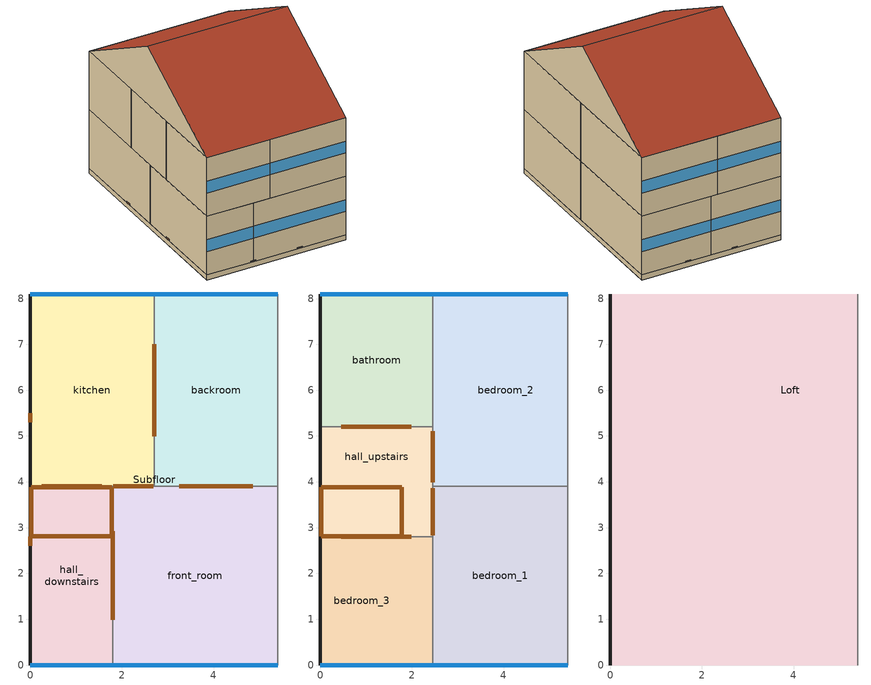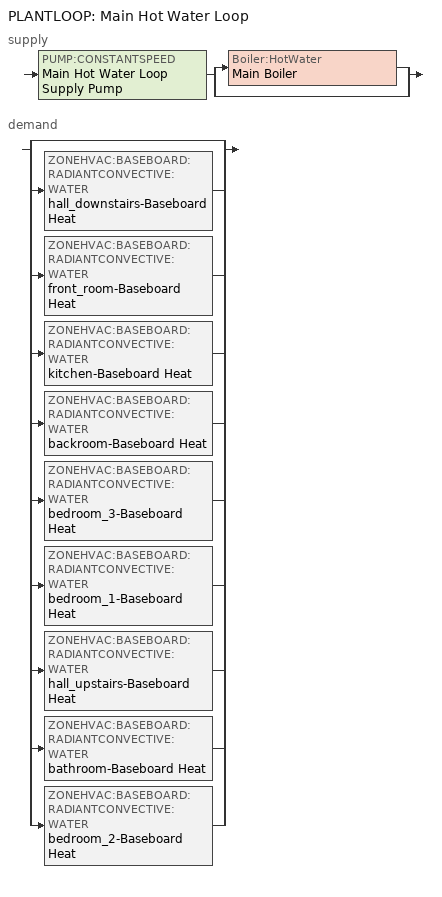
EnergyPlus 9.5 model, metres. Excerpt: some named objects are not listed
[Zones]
hall_downstairs
 floor to Subfloor (GroundFloor-Construction): 1.8,3.9 1.8,0 0,0 0,3.9 z0.6
 wall outside (Wall-Construction): 0,3.9 0,0 1.8,0 z0.6:2.9
 wall to front_room (InternalWall-Construction): 1.8,0 1.8,3.9 z0.6:2.9
 wall to kitchen (InternalWall-Construction): 1.8,3.9 0,3.9 z0.6:2.9
 window (Double Glazing): 0,0 1.8,0 z1.52:1.98
 door inside (PartitionDoor-Construction): 1.8,0.98 1.8,2.92 z1.18:2.32; 1.56,3.9 0.24,3.9 z0.91:2.59
 door inside (HoleConstruction-Construction): 1.78,2.81 1.78,3.89 0.02,3.89 0.02,2.81 z2.9
front_room
 floor to Subfloor (GroundFloor-Construction): 5.4,3.9 5.4,0 1.8,0 1.8,3.9 z0.6
 wall outside (Wall-Construction): 1.8,0 5.4,0 z0.6:2.9
 wall adiabatic (Adiabatic Wall-Construction): 5.4,0 5.4,3.9 z0.6:2.9
 wall to kitchen (InternalWall-Construction): 2.7,3.9 1.8,3.9 z0.6:2.9
 wall to backroom (InternalWall-Construction): 5.4,3.9 2.7,3.9 z0.6:2.9
 window (Double Glazing): 1.8,0 5.4,0 z1.52:1.98
 door inside (PartitionDoor-Construction): 4.85,3.9 3.25,3.9 z1.07:2.43; 2.69,3.9 1.81,3.9 z0.63:2.87
kitchen
 floor to Subfloor (GroundFloor-Construction): 2.7,8.1 2.7,3.9 0,3.9 0,8.1 z0.6
 wall outside (Wall-Construction): 2.7,8.1 0,8.1 0,3.9 z0.6:2.9
 wall to backroom (InternalWall-Construction): 2.7,3.9 2.7,8.1 z0.6:2.9
 window (Double Glazing): 2.7,8.1 0,8.1 z1.52:1.98
 door inside (PartitionDoor-Construction): 2.7,5 2.7,7 z1.2:2.3
backroom
 floor to Subfloor (GroundFloor-Construction): 5.4,8.1 5.4,3.9 2.7,3.9 2.7,8.1 z0.6
 wall outside (Wall-Construction): 5.4,8.1 2.7,8.1 z0.6:2.9
 wall adiabatic (Adiabatic Wall-Construction): 5.4,3.9 5.4,8.1 z0.6:2.9
 window (Double Glazing): 5.4,8.1 2.7,8.1 z1.52:1.98
Subfloor
 floor adiabatic (SubFloor-Construction): 5.4,8.1 5.4,0 0,0 0,8.1 z0.4
 wall outside (Wall-Construction): 5.4,8.1 0,8.1 0,0 5.4,0 z0.4:0.6
 wall adiabatic (Adiabatic Wall-Construction): 5.4,0 5.4,8.1 z0.4:0.6
 door (AFN_AirBrickConstruction): 3.7,8.1 3.5,8.1 / 1.9,8.1 1.7,8.1 / 0,5.5 0,5.3 / 0,2.8 0,2.6 / 1.7,0 1.9,0 / 3.5,0 3.7,0 z0.6:0.65
bedroom_3
 floor to hall_downstairs (Floor-Construction): 1.8,2.8 1.8,0 0,0 0,2.8 z2.9
 floor to front_room (Floor-Construction): 2.45,2.8 2.45,0 1.8,0 1.8,2.8 z2.9
 wall outside (Wall-Construction): 0,2.8 0,0 2.45,0 z2.9:5.2
 wall to bedroom_1 (InternalWall-Construction): 2.45,0 2.45,2.8 z2.9:5.2
 wall to hall_upstairs (InternalWall-Construction): 2.45,2.8 0,2.8 z2.9:5.2
 window (Double Glazing): 0,0 2.45,0 z3.82:4.28
 door inside (PartitionDoor-Construction): 1.99,2.8 0.46,2.8 z3.33:4.77
bedroom_1
 floor to front_room (Floor-Construction): 5.4,3.9 5.4,0 2.45,0 2.45,3.9 z2.9
 wall outside (Wall-Construction): 2.45,0 5.4,0 z2.9:5.2
 wall adiabatic (Adiabatic Wall-Construction): 5.4,0 5.4,3.9 z2.9:5.2
 wall to hall_upstairs (InternalWall-Construction): 2.45,3.9 2.45,2.8 z2.9:5.2
 wall to bedroom_2 (InternalWall-Construction): 5.4,3.9 2.45,3.9 z2.9:5.2
 window (Double Glazing): 2.45,0 5.4,0 z3.82:4.28
 door inside (PartitionDoor-Construction): 2.45,3.86 2.45,2.84 z2.98:5.12
hall_upstairs
 floor to hall_downstairs (Floor-Construction): 1.8,3.9 1.8,2.8 0,2.8 0,3.9 z2.9
 floor to kitchen (Floor-Construction): 2.45,5.2 2.45,3.9 1.8,3.9 0,3.9 0,5.2 z2.9
 floor to front_room (Floor-Construction): 2.45,3.9 2.45,2.8 1.8,2.8 1.8,3.9 z2.9
 wall outside (Wall-Construction): 0,5.2 0,2.8 z2.9:5.2
 wall to bedroom_2 (InternalWall-Construction): 2.45,3.9 2.45,5.2 z2.9:5.2
 wall to bathroom (InternalWall-Construction): 2.45,5.2 0,5.2 z2.9:5.2
 door inside (PartitionDoor-Construction): 1.99,5.2 0.46,5.2 z3.33:4.77; 2.45,3.99 2.45,5.11 z3.06:5.04
bathroom
 floor to kitchen (Floor-Construction): 2.45,8.1 2.45,5.2 0,5.2 0,8.1 z2.9
 wall outside (Wall-Construction): 2.45,8.1 0,8.1 0,5.2 z2.9:5.2
 wall to bedroom_2 (InternalWall-Construction): 2.45,5.2 2.45,8.1 z2.9:5.2
 window (Double Glazing): 2.45,8.1 0,8.1 z3.82:4.28
bedroom_2
 floor to kitchen (Floor-Construction): 2.7,8.1 2.7,3.9 2.45,3.9 2.45,8.1 z2.9
 floor to backroom (Floor-Construction): 5.4,8.1 5.4,3.9 2.7,3.9 2.7,8.1 z2.9
 wall outside (Wall-Construction): 5.4,8.1 2.45,8.1 z2.9:5.2
 wall adiabatic (Adiabatic Wall-Construction): 5.4,3.9 5.4,8.1 z2.9:5.2
 window (Double Glazing): 5.4,8.1 2.45,8.1 z3.82:4.28
Loft
 floor to bedroom_3 (Last floor-Construction): 2.45,2.8 2.45,0 0,0 0,2.8 z5.2
 floor to bedroom_1 (Last floor-Construction): 5.4,3.9 5.4,0 2.45,0 2.45,3.9 z5.2
 floor to hall_upstairs (Last floor-Construction): 2.45,5.2 2.45,2.8 0,2.8 0,5.2 z5.2
 floor to bathroom (Last floor-Construction): 2.45,8.1 2.45,5.2 0,5.2 0,8.1 z5.2
 floor to bedroom_2 (Last floor-Construction): 5.4,8.1 5.4,3.9 2.45,3.9 2.45,8.1 z5.2
 wall outside (Wall-Construction): 0,8.1,5.2 0,0,5.2 0,4.05,7.5
 wall adiabatic (Adiabatic Wall-Construction): 5.4,0,5.2 5.4,8.1,5.2 5.4,4.05,7.5
 roof outside (Roof-Construction): 0,4.05,7.5 0,0,5.2 5.4,0,5.2 5.4,4.05,7.5; 5.4,4.05,7.5 5.4,8.1,5.2 0,8.1,5.2 0,4.05,7.5
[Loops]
PLANTLOOP 'Main Hot Water Loop'
 supply: PUMP:CONSTANTSPEED 'Main Hot Water Loop Supply Pump' > split
  | Boiler:HotWater 'Main Boiler'
  | bypass
 demand: split
  | bypass
  | ZONEHVAC:BASEBOARD:RADIANTCONVECTIVE:WATER 'hall_downstairs-Baseboard Heat'
  | ZONEHVAC:BASEBOARD:RADIANTCONVECTIVE:WATER 'front_room-Baseboard Heat'
  | ZONEHVAC:BASEBOARD:RADIANTCONVECTIVE:WATER 'kitchen-Baseboard Heat'
  | ZONEHVAC:BASEBOARD:RADIANTCONVECTIVE:WATER 'backroom-Baseboard Heat'
  | ZONEHVAC:BASEBOARD:RADIANTCONVECTIVE:WATER 'bedroom_3-Baseboard Heat'
  | ZONEHVAC:BASEBOARD:RADIANTCONVECTIVE:WATER 'bedroom_1-Baseboard Heat'
  | ZONEHVAC:BASEBOARD:RADIANTCONVECTIVE:WATER 'hall_upstairs-Baseboard Heat'
  | ZONEHVAC:BASEBOARD:RADIANTCONVECTIVE:WATER 'bathroom-Baseboard Heat'
  | ZONEHVAC:BASEBOARD:RADIANTCONVECTIVE:WATER 'bedroom_2-Baseboard Heat'
[Building]
Mid terraced solid walls - thermostat experiment: North Axis=30; Terrain=Suburbs; Loads Convergence Tolerance Value=0.04; Temperature Convergence Tolerance Value=0.4; Solar Distribution=FullExterior; Maximum Number of Warmup Days=25; Minimum Number of Warmup Days=6
[Site:Location]
cambridge-cambridgeshire: Latitude=52.205; Longitude=0.122; Time Zone=0; Elevation=43.5
[SIZINGPERIOD:DESIGNDAY]
Cambridge.AP Ann Htg 99.6p Condns DB: Month=1; Day of Month=16; Day Type=WinterDesignDay; Maximum DryBulb Temperature=-8.8; Daily DryBulb Temperature Range=0; DryBulb Temperature Range Modifier Type=DefaultMultipliers; Humidity Condition Type=Wetbulb; Wetbulb or DewPoint at Maximum DryBulb=-10.8; Barometric Pressure=101153; Wind Speed=6.71; Wind Direction=0; Rain Indicator=No; Snow Indicator=No; Daylight Saving Time Indicator=No; Solar Model Indicator=ASHRAEClearSky; ASHRAE Clear Sky Optical Depth for Beam Irradiance taub=0; ASHRAE Clear Sky Optical Depth for Diffuse Irradiance taud=0; Sky Clearness=0; Begin Environment Reset Mode=FullResetAtBeginEnvironment
[MATERIAL]
Name | Roughness | Thickness | Conductivity | Density | Specific Heat | Thermal Absorptance | Solar Absorptance | Visible Absorptance
Brickwork_outer_CODE-Wall-0.22; Brickwork_outer_CODE-Adiabatic Wall-0.22 | Rough | 0.22 | 0.76 | 1700 | 800 | 0.9 | 0.7 | 0.8
Plaster_dense_CODE-Wall-0.013; Plaster_dense_CODE-Adiabatic Wall-0.013 | Rough | 0.013 | 0.1 | 1300 | 1000 | 0.9 | 0.5 | 0.5
Adiabatic_insulation-Adiabatic Wall-1.0 | Rough | 1 | 0.01 | 10 | 100 | 0.9 | 0.7 | 0.7
F14_slate_or_tile_CODE-Roof-0.0127 | VeryRough | 0.0127 | 1.59 | 1920 | 1260 | 0.9 | 0.7 | 0.7
Joists_with_100mm_insulation_CODE-Roof-0.1; Joists_with_100mm_insulation_CODE-Last floor-0.1 | MediumSmooth | 0.1 | 0.043 | 71 | 170 | 0.9 | 0.7 | 0.7
Painted_plaster_CODE-Roof-0.019 | MediumSmooth | 0.019 | 0.58 | 800 | 1090 | 0.96 | 0.92 | 0.92
Floor_boards_CODE-GroundFloor-0.018; Floor_boards_CODE-Floor-0.018; Floor_boards_CODE-Last floor-0.018 | MediumSmooth | 0.018 | 0.17 | 600 | 1700 | 0.9 | 0.7 | 0.7
Painted_plaster_CODE-Floor-0.013; Painted_plaster_CODE-Last floor-0.013 | MediumSmooth | 0.013 | 0.58 | 800 | 1090 | 0.96 | 0.92 | 0.92
Joists_CODE-Floor-0.12 | MediumSmooth | 0.12 | 1.5 | 60 | 170 | 0.9 | 0.7 | 0.7
Brick_CODE-InternalWall-0.22 | MediumRough | 0.22 | 0.72 | 1920 | 835 | 0.9 | 0.93 | 0.93
Painted_plaster_CODE-InternalWall-0.0027 | MediumSmooth | 0.0027 | 0.58 | 800 | 1090 | 0.96 | 0.92 | 0.92
Door_WoodSolid_35mm-PartitionDoor-0.035 | Rough | 0.035 | 0.19 | 700 | 2390 | 0.9 | 0.5 | 0.5
Wood_plastic_CODE-Furniture-0.0254 | Smooth | 0.0254 | 0.5 | 800 | 1400 | 0.95 | 0.78 | 0.78
Alluvial_clay_CODE-SubFloor-0.5 | Rough | 0.5 | 1.21 | 1960 | 840 | 0.9 | 0.7 | 0.7
[MATERIAL:NOMASS] Roughness=Rough; Solar Absorptance=0.7; Visible Absorptance=0.7
Name | Thermal Resistance | Thermal Absorptance
Carpet_and_fibrous_pad_CODE-GroundFloor-0.01; Carpet_and_fibrous_pad_CODE-Floor-0.01; Carpet_and_fibrous_pad_CODE-Last floor-0.01 | 0.37 | 0.95
AFN_AirBrickPanel | 0.1 | 0.9
[MATERIAL:INFRAREDTRANSPARENT]
IRTMaterial
[WINDOWMATERIAL:GLAZING]
Clear_6mm_CODE: Optical Data Type=SpectralAverage; Thickness=0.006; Solar Transmittance at Normal Incidence=0.775; Front Side Solar Reflectance at Normal Incidence=0.071; Back Side Solar Reflectance at Normal Incidence=0.071; Visible Transmittance at Normal Incidence=0.881; Front Side Visible Reflectance at Normal Incidence=0.08; Back Side Visible Reflectance at Normal Incidence=0.08; Infrared Transmittance at Normal Incidence=0; Front Side Infrared Hemispherical Emissivity=0.84; Back Side Infrared Hemispherical Emissivity=0.84; Conductivity=0.9; Dirt Correction Factor for Solar and Visible Transmittance=1; Solar Diffusing=No; Youngs modulus=72000000000; Poissons ratio=0.22
[WINDOWMATERIAL:GAS]
Air: Gas Type=Air; Thickness=0.008
[CONSTRUCTION]
Wall-Construction: Brickwork_outer_CODE-Wall-0.22, Plaster_dense_CODE-Wall-0.013
Adiabatic Wall-Construction: Brickwork_outer_CODE-Adiabatic Wall-0.22, Plaster_dense_CODE-Adiabatic Wall-0.013, Adiabatic_insulation-Adiabatic Wall-1.0
Roof-Construction: F14_slate_or_tile_CODE-Roof-0.0127, Joists_with_100mm_insulation_CODE-Roof-0.1, Painted_plaster_CODE-Roof-0.019
GroundFloor-Construction: Floor_boards_CODE-GroundFloor-0.018, Carpet_and_fibrous_pad_CODE-GroundFloor-0.01
Floor-Construction: Painted_plaster_CODE-Floor-0.013, Joists_CODE-Floor-0.12, Floor_boards_CODE-Floor-0.018, Carpet_and_fibrous_pad_CODE-Floor-0.01
AFN_AirBrickConstruction: AFN_AirBrickPanel
InternalWall-Construction: Painted_plaster_CODE-InternalWall-0.0027, Brick_CODE-InternalWall-0.22, Painted_plaster_CODE-InternalWall-0.0027
HoleConstruction-Construction: IRTMaterial
PartitionDoor-Construction: Door_WoodSolid_35mm-PartitionDoor-0.035
Furniture-Construction: Wood_plastic_CODE-Furniture-0.0254
Last floor-Construction: Painted_plaster_CODE-Last floor-0.013, Joists_with_100mm_insulation_CODE-Last floor-0.1, Floor_boards_CODE-Last floor-0.018, Carpet_and_fibrous_pad_CODE-Last floor-0.01
Last ceiling-Construction: Carpet_and_fibrous_pad_CODE-last floor-0.01, Floor_boards_CODE-last floor-0.018, Joists_with_100mm_insulation_CODE-last floor-0.1, Painted_plaster_CODE-last floor-0.013
SubFloor-Construction: Alluvial_clay_CODE-SubFloor-0.5
Double Glazing: Clear_6mm_CODE, Air, Clear_6mm_CODE
[ZONE] Type=1; Multiplier=1; Ceiling Height=autocalculate; Volume=autocalculate; Floor Area=autocalculate; Part of Total Floor Area=Yes
hall_downstairs; front_room; kitchen; backroom; bedroom_3; bedroom_1; hall_upstairs; bathroom; bedroom_2; Subfloor; Loft
[INTERNALMASS]
Name | Construction | Zone or ZoneList | Surface Area
IntMass-Loft-loft-ceiling | Last ceiling-Construction | Loft | 47.385
IntMass-Loft-loft-floor | Last floor-Construction | Loft | 47.385
IntMass-Partitions-hall_downstairs | InternalWall-Construction | hall_downstairs | 7.02
IntMass-Furniture-hall_downstairs | Furniture-Construction | hall_downstairs | 7.40298
IntMass-Partitions-front_room | InternalWall-Construction | front_room | 14.04
IntMass-Furniture-front_room | Furniture-Construction | front_room | 14.806
IntMass-Partitions-kitchen | InternalWall-Construction | kitchen | 11.34
IntMass-Furniture-kitchen | Furniture-Construction | kitchen | 11.9587
IntMass-Partitions-backroom | InternalWall-Construction | backroom | 11.34
IntMass-Furniture-backroom | Furniture-Construction | backroom | 11.9587
IntMass-Partitions-bedroom_3 | InternalWall-Construction | bedroom_3 | 6.86
IntMass-Furniture-bedroom_3 | Furniture-Construction | bedroom_3 | 7.23425
IntMass-Partitions-bedroom_1 | InternalWall-Construction | bedroom_1 | 11.505
IntMass-Furniture-bedroom_1 | Furniture-Construction | bedroom_1 | 12.1327
IntMass-Partitions-hall_upstairs | InternalWall-Construction | hall_upstairs | 5.88
IntMass-Furniture-hall_upstairs | Furniture-Construction | hall_upstairs | 6.20079
IntMass-Partitions-bathroom | InternalWall-Construction | bathroom | 7.105
IntMass-Furniture-bathroom | Furniture-Construction | bathroom | 7.49262
IntMass-Partitions-bedroom_2 | InternalWall-Construction | bedroom_2 | 12.39
IntMass-Furniture-bedroom_2 | Furniture-Construction | bedroom_2 | 13.0659
[People] Number of People Calculation Method=people; Fraction Radiant=0.3; Sensible Heat Fraction=autocalculate; Carbon Dioxide Generation Rate=3.82e-08; Enable ASHRAE 55 Comfort Warnings=no; Mean Radiant Temperature Calculation Type=zoneaveraged; Clothing Insulation Calculation Method=clothinginsulationschedule
Name | Zone or ZoneList | Number of People Schedule | Number of People | People per Zone Floor Area | Zone Floor Area per Person | Activity Level Schedule
backroom-people | backroom | occupancy-schedule-backroom | 4 | 4 | 4 | activity-schedule-backroom
bathroom-people | bathroom | occupancy-schedule-bathroom | 1 | 1 | 1 | activity-schedule-bathroom
bedroom_1-people | bedroom_1 | occupancy-schedule-bedroom_1 | 2 | 2 | 2 | activity-schedule-bedroom_1
bedroom_2-people | bedroom_2 | occupancy-schedule-bedroom_2 | 2 | 2 | 2 | activity-schedule-bedroom_2
bedroom_3-people | bedroom_3 | occupancy-schedule-bedroom_3 | 4 | 4 | 4 | activity-schedule-bedroom_3
front_room-people | front_room | occupancy-schedule-front_room | 4 | 4 | 4 | activity-schedule-front_room
hall_downstairs-people | hall_downstairs | occupancy-schedule-hall_downstairs | 4 | 4 | 4 | activity-schedule-hall_downstairs
hall_upstairs-people | hall_upstairs | occupancy-schedule-hall_upstairs | 4 | 4 | 4 | activity-schedule-hall_upstairs
kitchen-people | kitchen | occupancy-schedule-kitchen | 4 | 4 | 4 | activity-schedule-kitchen
[Lights] Design Level Calculation Method=lightinglevel; Return Air Fraction=0; Fraction Radiant=0.7; Fraction Visible=0.3; Fraction Replaceable=1; EndUse Subcategory=Lighting; Return Air Fraction Calculated from Plenum Temperature=no; Return Air Fraction Function of Plenum Temperature Coefficient 1=0; Return Air Fraction Function of Plenum Temperature Coefficient 2=0
Name | Zone or ZoneList | Schedule | Lighting Level
backroom-lighting-evening | backroom | backroom-eveninggains-schedule | 30
bedroom1-lighting-afternoon | bedroom_1 | bedroom1-afternoongains-schedule | 30
bedroom1-lighting-evening | bedroom_1 | bedroom1-eveninggains-schedule | 30
bedroom1-lighting-lateevening | bedroom_1 | bedroom1-lateeveninggains-schedule | 30
frontroom-lighting-earlyevening | front_room | frontroom-earlyeveninggains-schedule | 30
frontroom-lighting-lateevening | front_room | frontroom-lateeveninggains-schedule | 30
kitchen-lighting | kitchen | kitchen-lighting-schedule | 54
[ElectricEquipment] Design Level Calculation Method=equipmentlevel; Fraction Latent=0
Name | Zone or ZoneList | Schedule | Design Level | Fraction Radiant | Fraction Lost | EndUse Subcategory
backroom-hotfood-evening | backroom | backroom-eveninggains-schedule | 480 | 0.3 | 0.1 | Cooking
backroom-hotfood-morning | backroom | backroom-morninggains-schedule | 460 | 0.3 | 0.1 | Cooking
bedroom1-computer-lateevening | bedroom_1 | bedroom1-lateeveninggains-schedule | 300 | 0.4 | 0.2 | Computer
frontroom-tv-earlyevening | front_room | frontroom-earlyeveninggains-schedule | 580 | 0.2 | 0.1 | TV
frontroom-tv-lateevening | front_room | frontroom-lateeveninggains-schedule | 400 | 0.2 | 0.1 | TV
kitchen-eveningcooking | kitchen | kitchen-eveningcooking-schedule | 1900 | 0.3 | 0.1 | Cooking
kitchen-fridge | kitchen | kitchen-fridge-schedule | 60 | 0.2 | 0.2 | Fridge
kitchen-morningcooking | kitchen | kitchen-morningcooking-schedule | 400 | 0.3 | 0.1 | Cooking
[DESIGNSPECIFICATION:OUTDOORAIR]
DesignSpec OutdoorAir: Outdoor Air Method=Flow/Person; Outdoor Air Flow per Person=0.00944; Outdoor Air Flow per Zone Floor Area=0; Outdoor Air Flow per Zone=0; Outdoor Air Flow Air Changes per Hour=0
[SIZING:ZONE] Zone Cooling Design Supply Air Temperature Input Method=SupplyAirTemperature; Zone Cooling Design Supply Air Temperature=12.5; Zone Heating Design Supply Air Temperature Input Method=SupplyAirTemperature; Zone Heating Design Supply Air Temperature=50; Zone Cooling Design Supply Air Humidity Ratio=0.008; Zone Heating Design Supply Air Humidity Ratio=0.008; Design Specification Outdoor Air Object=DesignSpec OutdoorAir; Zone Heating Sizing Factor=1.25; Zone Cooling Sizing Factor=1.2; Cooling Design Air Flow Method=DesignDay; Cooling Design Air Flow Rate=0; Cooling Minimum Air Flow Fraction=0; Heating Design Air Flow Method=DesignDay; Heating Design Air Flow Rate=0; Heating Maximum Air Flow Fraction=0; Account for Dedicated Outdoor Air System=No; Dedicated Outdoor Air System Control Strategy=NeutralSupplyAir; Dedicated Outdoor Air Low Setpoint Temperature for Design=autosize; Dedicated Outdoor Air High Setpoint Temperature for Design=autosize
hall_downstairs; front_room; kitchen; backroom; bedroom_3; bedroom_1; hall_upstairs; bathroom; bedroom_2
[SIZING:PLANT]
Main Hot Water Loop: Loop Type=Heating; Design Loop Exit Temperature=70; Loop Design Temperature Difference=11; Sizing Option=NonCoincident; Zone Timesteps in Averaging Window=1
[ZONECONTROL:THERMOSTAT] Control Type Schedule=Always 4; Temperature Difference Between Cutout And Setpoint=0
Name | Zone or ZoneList | Control 1
hall_downstairs-Thermostat | hall_downstairs | hall_downstairs-Thermostat Dual SP Control
front_room-Thermostat | front_room | front_room-Thermostat Dual SP Control
kitchen-Thermostat | kitchen | kitchen-Thermostat Dual SP Control
backroom-Thermostat | backroom | backroom-Thermostat Dual SP Control
bedroom_3-Thermostat | bedroom_3 | bedroom_3-Thermostat Dual SP Control
bedroom_1-Thermostat | bedroom_1 | bedroom_1-Thermostat Dual SP Control
hall_upstairs-Thermostat | hall_upstairs | hall_upstairs-Thermostat Dual SP Control
bathroom-Thermostat | bathroom | bathroom-Thermostat Dual SP Control
bedroom_2-Thermostat | bedroom_2 | bedroom_2-Thermostat Dual SP Control
[THERMOSTATSETPOINT:DUALSETPOINT]
kitchen-Thermostat Dual SP Control: Heating Setpoint Temperature Schedule=kitchen-thermostat dual sp control-heating-ext; Cooling Setpoint Temperature Schedule=kitchen-Cooling-Setpoints
[ThermostatSetpoint:DualSetpoint]
Name | Heating Setpoint Temperature Schedule | Cooling Setpoint Temperature Schedule
backroom-thermostat dual sp control | backroom-thermostat dual sp control-heating-ext | backroom-cooling-setpoints
bathroom-thermostat dual sp control | bathroom-thermostat dual sp control-heating-ext | bathroom-cooling-setpoints
bedroom_1-thermostat dual sp control | bedroom_1-thermostat dual sp control-heating-ext | bedroom_1-cooling-setpoints
bedroom_2-thermostat dual sp control | bedroom_2-thermostat dual sp control-heating-ext | bedroom_2-cooling-setpoints
bedroom_3-thermostat dual sp control | bedroom_3-thermostat dual sp control-heating-ext | bedroom_3-cooling-setpoints
front_room-thermostat dual sp control | front_room-thermostat dual sp control-heating-ext | front_room-cooling-setpoints
hall_downstairs-thermostat dual sp control | hall_downstairs-thermostat dual sp control-heating-ext | hall_downstairs-cooling-setpoints
hall_upstairs-thermostat dual sp control | hall_upstairs-thermostat dual sp control-heating-ext | hall_upstairs-cooling-setpoints
[ZONEHVAC:BASEBOARD:RADIANTCONVECTIVE:WATER:DESIGN]
Baseboard Heat Design: Heating Design Capacity Method=FractionOfAutosizedHeatingCapacity; Fraction of Autosized Heating Design Capacity=1.2; Convergence Tolerance=0.0001; Fraction Radiant=0.3; Fraction of Radiant Energy Incident on People=0
[ZONEHVAC:BASEBOARD:RADIANTCONVECTIVE:WATER] Design Object=Baseboard Heat Design; Rated Average Water Temperature=70; Fraction of Radiant Energy to Surface 1=0.2
Name | Availability Schedule | Heating Design Capacity | Maximum Water Flow Rate | Surface 1 | Surface 2 | Fraction of Radiant Energy to Surface 2 | Surface 3 | Fraction of Radiant Energy to Surface 3 | Surface 4 | Fraction of Radiant Energy to Surface 4 | Surface 5 | Fraction of Radiant Energy to Surface 5 | Surface 6 | Fraction of Radiant Energy to Surface 6 | Surface 7 | Fraction of Radiant Energy to Surface 7 | Surface 8 | Fraction of Radiant Energy to Surface 8 | Surface 9 | Fraction of Radiant Energy to Surface 9
backroom-Baseboard Heat | Baseboard Availability | 882 | 1.73015e-05 | IntMass-Furniture-backroom | Block backroom Storey 0 Wall 0001 | 0.133333 | Block backroom Storey 0 Wall 0002 | 0.133333 | Block backroom Storey 0 Wall 0004_1 | 0.133333 | Block backroom Storey 0 Wall 0003_1 | 0.133333 | Block backroom Storey 0 Floor 0001_1 | 0.133333 | Block backroom Storey 0 Roof 0001_1 | 0.133333
hall_downstairs-Baseboard Heat | Baseboard Availability | 1568 | 7.62366e-05 | IntMass-Furniture-hall_downstairs | Block hall_downstairs Storey 0 Wall 0003 | 0.133333 | Block hall_downstairs Storey 0 Wall 0004 | 0.133333 | Block hall_downstairs Storey 0 Wall 0001_1 | 0.133333 | Block hall_downstairs Storey 0 Wall 0002_1 | 0.133333 | Block hall_downstairs Storey 0 Floor 0001_1 | 0.133333 | Block hall_downstairs Storey 0 Roof 0001_2 | 0.133333
front_room-Baseboard Heat | Baseboard Availability | 1372 | 8.95338e-05 | IntMass-Furniture-front_room | Block front_room Storey 0 Wall 0001 | 0.114286 | Block front_room Storey 0 Wall 0004 | 0.114286 | Block front_room Storey 0 Wall 0003_1 | 0.114286 | Block front_room Storey 0 Wall 0002_1 | 0.114286 | Block front_room Storey 0 Wall 0002_2 | 0.114286 | Block front_room Storey 0 Floor 0001_1 | 0.114286 | Block front_room Storey 0 Roof 0001_3 | 0.114286
kitchen-Baseboard Heat | Baseboard Availability | 600 | 6e-05 | IntMass-Furniture-kitchen | Block kitchen Storey 0 Wall 0002 | 0.1 | Block kitchen Storey 0 Wall 0003 | 0.1 | Block kitchen Storey 0 Wall 0004_1 | 0.1 | Block kitchen Storey 0 Wall 0004_2 | 0.1 | Block kitchen Storey 0 Wall 0001_1 | 0.1 | Block kitchen Storey 0 Floor 0001_1 | 0.1 | Block kitchen Storey 0 Roof 0001_1 | 0.1 | Block kitchen Storey 0 Roof 0001_2 | 0.1
bedroom_3-Baseboard Heat | offbaseboard availability | 980 | 1.37735e-05 | IntMass-Furniture-bedroom_3 | Block bedroom_3 Storey 0 Wall 0003 | 0.133333 | Block bedroom_3 Storey 0 Wall 0004 | 0.133333 | Block bedroom_3 Storey 0 Floor 0001_1 | 0.133333 | Block bedroom_3 Storey 0 Wall 0001_1 | 0.133333 | Block bedroom_3 Storey 0 Wall 0002_1 | 0.133333 | storey 2 bedroom_3 ceiling_1 | 0.133333
bedroom_1-Baseboard Heat | Baseboard Availability | 1568 | 6.74247e-05 | IntMass-Furniture-bedroom_1 | Block bedroom_1 Storey 0 Wall 0001 | 0.114286 | Block bedroom_1 Storey 0 Wall 0004 | 0.114286 | Block bedroom_1 Storey 0 Floor 0001_1 | 0.114286 | Block bedroom_1 Storey 0 Wall 0003_1 | 0.114286 | Block bedroom_1 Storey 0 Wall 0003_2 | 0.114286 | Block bedroom_1 Storey 0 Wall 0002_1 | 0.114286 | storey 2 bedroom_1 ceiling_1 | 0.114286
hall_upstairs-Baseboard Heat | offbaseboard availability | 588 | 6e-05 | IntMass-Furniture-hall_upstairs | Block hall_upstairs Storey 0 Wall 0003 | 0.114286 | Block hall_upstairs Storey 0 Floor 0001_2 | 0.114286 | Block hall_upstairs Storey 0 Wall 0004_1 | 0.114286 | Block hall_upstairs Storey 0 Wall 0001_1 | 0.114286 | Block hall_upstairs Storey 0 Wall 0001_2 | 0.114286 | Block hall_upstairs Storey 0 Wall 0002_1 | 0.114286 | storey 2 hall_upstairs ceiling_1 | 0.114286
bathroom-Baseboard Heat | Baseboard Availability | 588 | 1.52717e-05 | IntMass-Furniture-bathroom | Block bathroom Storey 0 Wall 0002 | 0.133333 | Block bathroom Storey 0 Wall 0003 | 0.133333 | Block bathroom Storey 0 Floor 0001_1 | 0.133333 | Block bathroom Storey 0 Wall 0004_1 | 0.133333 | Block bathroom Storey 0 Wall 0001_1 | 0.133333 | storey 2 bathroom ceiling_1 | 0.133333
bedroom_2-Baseboard Heat | Baseboard Availability | 1764 | 5.25579e-05 | IntMass-Furniture-bedroom_2 | Block bedroom_2 Storey 0 Wall 0001 | 0.114286 | Block bedroom_2 Storey 0 Wall 0002 | 0.114286 | Block bedroom_2 Storey 0 Floor 0001_2 | 0.114286 | Block bedroom_2 Storey 0 Wall 0004_1 | 0.114286 | Block bedroom_2 Storey 0 Wall 0003_1 | 0.114286 | Block bedroom_2 Storey 0 Wall 0003_2 | 0.114286 | storey 2 bedroom_2 ceiling_1 | 0.114286
[Zone equipment]
hall_downstairs: hall_downstairs-Baseboard Heat
front_room: front_room-Baseboard Heat
kitchen: kitchen-Baseboard Heat
backroom: backroom-Baseboard Heat
bedroom_3: bedroom_3-Baseboard Heat
bedroom_1: bedroom_1-Baseboard Heat
hall_upstairs: hall_upstairs-Baseboard Heat
bathroom: bathroom-Baseboard Heat
bedroom_2: bedroom_2-Baseboard Heat
[PUMP:CONSTANTSPEED]
Main Hot Water Loop Supply Pump: Design Flow Rate=autosize; Design Pump Head=0; Design Power Consumption=autosize; Motor Efficiency=0.9; Fraction of Motor Inefficiencies to Fluid Stream=0; Pump Control Type=Intermittent; Design Power Sizing Method=PowerPerFlowPerPressure; Design Electric Power per Unit Flow Rate=348701.1; Design Shaft Power per Unit Flow Rate per Unit Head=1.28205; EndUse Subcategory=General
[Boiler:HotWater]
main boiler: Fuel Type=naturalgas; Nominal Capacity=30000; Nominal Thermal Efficiency=0.85; Efficiency Curve Temperature Evaluation Variable=EnteringBoiler; Normalized Boiler Efficiency Curve=boiler efficiency curve; Design Water Flow Rate=0.00034; Minimum Part Load Ratio=0.2; Maximum Part Load Ratio=1; Optimum Part Load Ratio=1; Water Outlet Upper Temperature Limit=88; Boiler Flow Mode=notmodulated; Parasitic Electric Load=0; Sizing Factor=1; EndUse Subcategory=General
[PLANTLOOP]
Main Hot Water Loop: Fluid Type=Water; Plant Equipment Operation Scheme=Main Hot Water Loop Operation; Maximum Loop Temperature=100; Minimum Loop Temperature=10; Maximum Loop Flow Rate=autosize; Minimum Loop Flow Rate=0; Plant Loop Volume=autosize; Load Distribution Scheme=SequentialLoad; Plant Loop Demand Calculation Scheme=SingleSetpoint; Common Pipe Simulation=None; Pressure Simulation Type=None; Loop Circulation Time=2
[PLANTEQUIPMENTLIST]
Main Hot Water Loop All Equipment: Main Boiler
[PLANTEQUIPMENTOPERATION:HEATINGLOAD]
Main Hot Water Loop Operation All Hours: Load Range 1 Lower Limit=0; Load Range 1 Upper Limit=1000000000000000; Range 1 Equipment List=Main Hot Water Loop All Equipment
[PLANTEQUIPMENTOPERATIONSCHEMES]
Main Hot Water Loop Operation: Control Scheme 1=Main Hot Water Loop Operation All Hours; Control Scheme 1 Schedule=Always 1
[SETPOINTMANAGER:SCHEDULED]
Main Hot Water Loop Temp Manager: Control Variable=Temperature; Schedule=Main Hot Water Loop Temperature Schedule; Setpoint Node or NodeList=Main Hot Water Loop Supply Setpoint Nodes
[SCHEDULE:COMPACT]
Always 4: Through: 12/31, For: AllDays, Until: 24:00, 4
Always 1: Through: 12/31, For: AllDays, Until: 24:00, 1
hall_downstairs-Cooling-Setpoints; front_room-Cooling-Setpoints; kitchen-Cooling-Setpoints; backroom-Cooling-Setpoints; bedroom_3-Cooling-Setpoints; bedroom_1-Cooling-Setpoints; hall_upstairs-Cooling-Setpoints; bathroom-Cooling-Setpoints; bedroom_2-Cooling-Setpoints: Through: 12/31, For: AllDays, Until: 24:00, 30
Main Hot Water Loop Temperature Schedule: Through: 12/31, For: AllDays, Until: 24:00, 70
kitchen-thermostat dual sp control-heating-ext; hall_downstairs-thermostat dual sp control-heating-ext: Through: 12/31, For: AllDays, Until: 24:00, 21
hall_upstairs-thermostat dual sp control-heating-ext: Through: 12/31, For: AllDays, Until: 24:00, 10
[Schedule:Compact]
backroom-eveninggains-schedule: through: 12/31, for: weekdays weekends, until: 17:00, 0, until: 18:00, 1, until: 24:00, 0, For: AllOtherDays, Until: 24:00, 0
backroom-morninggains-schedule: through: 12/31, for: weekdays, until: 08:00, 0, until: 08:30, 1, until: 24:00, 0, for: weekends, until: 09:30, 0, until: 10:00, 1, until: 24:00, 0, For: AllOtherDays, Until: 24:00, 0
bedroom1-afternoongains-schedule; kitchen-eveningcooking-schedule; kitchen-lighting-schedule: through: 12/31, for: weekdays weekends, until: 16:00, 0, until: 17:00, 1, until: 24:00, 0, For: AllOtherDays, Until: 24:00, 0
bedroom1-eveninggains-schedule: through: 12/31, for: weekdays weekends, until: 19:00, 0, until: 20:00, 1, until: 24:00, 0, For: AllOtherDays, Until: 24:00, 0
bedroom1-lateeveninggains-schedule: through: 12/31, for: weekdays weekends, until: 20:00, 0, until: 22:30, 1, until: 24:00, 0, For: AllOtherDays, Until: 24:00, 0
frontroom-earlyeveninggains-schedule: through: 12/31, for: weekdays weekends, until: 18:00, 0, until: 19:00, 1, until: 24:00, 0, For: AllOtherDays, Until: 24:00, 0
frontroom-lateeveninggains-schedule: through: 12/31, for: weekdays weekends, until: 19:00, 0, until: 22:30, 1, until: 24:00, 0, For: AllOtherDays, Until: 24:00, 0
kitchen-fridge-schedule: through: 12/31, for: alldays, until: 24:00, 1
kitchen-morningcooking-schedule: through: 12/31, for: weekdays, until: 07:30, 0, until: 08:00, 1, until: 24:00, 0, for: weekends, until: 09:00, 0, until: 09:30, 1, until: 24:00, 0, For: AllOtherDays, Until: 24:00, 0
baseboard availability: Through: 12/31, For: Weekdays, Until: 06:00, 0, Until: 09:00, 1, Until: 15:00, 0, Until: 22:30, 1, Until: 24:00, 0, For: Weekends Holidays, Until: 06:00, 0, Until: 23:00, 1, Until: 24:00, 0, For: WinterDesignDay, Until: 24:00, 1, For: AllOtherDays, Until: 24:00, 0
offbaseboard availability: Through: 12/31, For: Weekdays, Until: 06:00, 0, Until: 09:00, 0, Until: 15:00, 0, Until: 22:30, 0, Until: 24:00, 0, For: Weekends Holidays, Until: 06:00, 0, Until: 23:00, 0, Until: 24:00, 0, For: WinterDesignDay, Until: 24:00, 0, For: AllOtherDays, Until: 24:00, 0
activity-schedule-backroom; activity-schedule-bathroom; activity-schedule-front_room; activity-schedule-hall_downstairs; activity-schedule-hall_upstairs; activity-schedule-kitchen: through: 12/31, for: alldays, until: 24:00, 120
activity-schedule-bedroom_1; activity-schedule-bedroom_2; activity-schedule-bedroom_3: through: 12/31, for: alldays, until: 7:00, 80, until: 22:00, 120, until: 24:00, 80
occupancy-schedule-front_room: Through: 12/31, For: Weekdays, Until: 18:00, 0, Until: 22:30, 1, Until: 24:00, 0, For: Weekends Holidays, Until: 18:00, 0, Until: 22:30, 1, Until: 24:00, 0, For: AllOtherDays, Until: 24:00, 0
occupancy-schedule-backroom: Through: 12/31, For: Weekdays, Until: 08:00, 0, Until: 08:30, 1, Until: 17:00, 0, Until: 18:00, 1, Until: 24:00, 0, For: Weekends Holidays, Until: 09:30, 0, Until: 10:00, 1, Until: 17:00, 0, Until: 18:00, 1, Until: 24:00, 0, For: AllOtherDays, Until: 24:00, 0
occupancy-schedule-kitchen: Through: 12/31, For: Weekdays, Until: 07:30, 0, Until: 08:00, 1, Until: 16:00, 0, Until: 17:00, 1, Until: 24:00, 0, For: Weekends Holidays, Until: 09:00, 0, Until: 09:30, 1, Until: 16:00, 0, Until: 17:00, 1, Until: 24:00, 0, For: AllOtherDays, Until: 24:00, 0
occupancy-schedule-bedroom_1: Through: 12/31, For: Weekdays, Until: 00:00, 1, Until: 08:00, 1, Until: 08:30, 0, Until: 09:00, 1, Until: 16:00, 0, Until: 17:00, 1, Until: 19:00, 0, Until: 22:30, 1, Until: 24:00, 1, For: Weekends Holidays, Until: 09:30, 1, Until: 10:00, 0, Until: 10:30, 1, Until: 16:00, 0, Until: 17:00, 1, Until: 19:00, 0, Until: 22:30, 1, Until: 24:00, 1, For: AllOtherDays, Until: 24:00, 0
occupancy-schedule-bathroom: Through: 12/31, For: Weekdays, Until: 07:30, 0, Until: 08:00, 1, Until: 08:30, 0, Until: 09:00, 1, Until: 19:00, 0, Until: 20:00, 1, Until: 24:00, 0, For: Weekends Holidays, Until: 09:00, 0, Until: 09:30, 1, Until: 10:00, 0, Until: 10:30, 1, Until: 19:00, 0, Until: 20:00, 1, Until: 24:00, 0, For: AllOtherDays, Until: 24:00, 0
occupancy-schedule-bedroom_2: Through: 12/31, For: Weekdays, Until: 07:30, 1, Until: 24:00, 0, For: Weekends Holidays, Until: 09:00, 1, Until: 24:00, 0, For: AllOtherDays, Until: 24:00, 0
occupancy-schedule-hall_downstairs; occupancy-schedule-hall_upstairs; occupancy-schedule-bedroom_3: Through: 12/31, For: AllDays, Until: 24:00, 0
[Schedule:File] Column Number=1; Rows to Skip at Top=1; Number of Hours of Data=8760; Column Separator=comma; Interpolate to Timestep=no; Minutes per Item=10
Name | File
bathroom-thermostat dual sp control-heating-ext | /rds/user/jjjl4/hpc-work/CUBES/beizaee_validation/runs_h28_model_afn_adiabatic_validation/beizaee/occupancy_control__part_0_2__eff_quadratic/building_model-external/bathroom_heating_schedule.sch
bedroom_1-thermostat dual sp control-heating-ext | /rds/user/jjjl4/hpc-work/CUBES/beizaee_validation/runs_h28_model_afn_adiabatic_validation/beizaee/occupancy_control__part_0_2__eff_quadratic/building_model-external/bedroom_1_heating_schedule.sch
bedroom_2-thermostat dual sp control-heating-ext | /rds/user/jjjl4/hpc-work/CUBES/beizaee_validation/runs_h28_model_afn_adiabatic_validation/beizaee/occupancy_control__part_0_2__eff_quadratic/building_model-external/bedroom_2_heating_schedule.sch
bedroom_3-thermostat dual sp control-heating-ext | /rds/user/jjjl4/hpc-work/CUBES/beizaee_validation/runs_h28_model_afn_adiabatic_validation/beizaee/occupancy_control__part_0_2__eff_quadratic/building_model-external/bedroom_3_heating_schedule.sch
front_room-thermostat dual sp control-heating-ext | /rds/user/jjjl4/hpc-work/CUBES/beizaee_validation/runs_h28_model_afn_adiabatic_validation/beizaee/occupancy_control__part_0_2__eff_quadratic/building_model-external/front_room_heating_schedule.sch
backroom-thermostat dual sp control-heating-ext | /rds/user/jjjl4/hpc-work/CUBES/beizaee_validation/runs_h28_model_afn_adiabatic_validation/beizaee/occupancy_control__part_0_2__eff_quadratic/building_model-external/backroom_heating_schedule.sch
[Curve:Biquadratic]
boiler efficiency curve: Coefficient1 Constant=1.12497; Coefficient2 x=0.0149639; Coefficient3 x2=-0.0259983; Coefficient4 y=0; Coefficient5 y2=-1.40464e-06; Coefficient6 xy=-0.00153624; Minimum Value of x=0.1; Maximum Value of x=1; Minimum Value of y=30; Maximum Value of y=100; Input Unit Type for X=dimensionless; Input Unit Type for Y=dimensionless; Output Unit Type=dimensionless
[AIRFLOWNETWORK:SIMULATIONCONTROL]
AFN_SimulationControl: AirflowNetwork Control=MultizoneWithoutDistribution; Wind Pressure Coefficient Type=Input; Height Selection for Local Wind Pressure Calculation=ExternalNode; Building Type=LowRise; Maximum Number of Iterations=500; Initialization Type=ZeroNodePressures; Relative Airflow Convergence Tolerance=1e-05; Absolute Airflow Convergence Tolerance=1e-06; Convergence Acceleration Limit=-0.5; Azimuth Angle of Long Axis of Building=0; Ratio of Building Width Along Short Axis to Width Along Long Axis=1; Height Dependence of External Node Temperature=No; Solver=SkylineLU; Allow Unsupported Zone Equipment=No
[AIRFLOWNETWORK:MULTIZONE:ZONE] Ventilation Control Mode=Constant; Minimum Venting Open Factor=1; Indoor and Outdoor Temperature Difference Lower Limit For Maximum Venting Open Factor=0; Indoor and Outdoor Temperature Difference Upper Limit for Minimum Venting Open Factor=100; Indoor and Outdoor Enthalpy Difference Lower Limit For Maximum Venting Open Factor=0; Indoor and Outdoor Enthalpy Difference Upper Limit for Minimum Venting Open Factor=100000; Venting Availability Schedule=AlwaysOnSchedule; Single Sided Wind Pressure Coefficient Algorithm=Standard; Facade Width=0
hall_downstairs; front_room; kitchen; backroom; bedroom_3; bedroom_1; hall_upstairs; bathroom; bedroom_2; Subfloor; Loft
[AIRFLOWNETWORK:MULTIZONE:SURFACE] WindowDoor Opening Factor or Crack Factor=1; Minimum Venting Open Factor=0; Indoor and Outdoor Temperature Difference Lower Limit For Maximum Venting Open Factor=0; Indoor and Outdoor Temperature Difference Upper Limit for Minimum Venting Open Factor=100; Indoor and Outdoor Enthalpy Difference Lower Limit For Maximum Venting Open Factor=0; Indoor and Outdoor Enthalpy Difference Upper Limit for Minimum Venting Open Factor=300000; Equivalent Rectangle Method=PolygonHeight; Equivalent Rectangle Aspect Ratio=1
Name | Leakage Component | Ventilation Control Mode | Venting Availability Schedule
Block hall_downstairs Storey 0 Wall 0003 | Block hall_downstairs Storey 0 Wall 0003_Crack | ZoneLevel
Block hall_downstairs Storey 0 Wall 0004 | Block hall_downstairs Storey 0 Wall 0004_Crack | ZoneLevel
Block front_room Storey 0 Wall 0004 | Block front_room Storey 0 Wall 0004_Crack | ZoneLevel
Block kitchen Storey 0 Wall 0002 | Block kitchen Storey 0 Wall 0002_Crack | ZoneLevel
Block kitchen Storey 0 Wall 0003 | Block kitchen Storey 0 Wall 0003_Crack | ZoneLevel
Block backroom Storey 0 Wall 0002 | Block backroom Storey 0 Wall 0002_Crack | ZoneLevel
Block bedroom_3 Storey 0 Wall 0003 | Block bedroom_3 Storey 0 Wall 0003_Crack | ZoneLevel
Block bedroom_3 Storey 0 Wall 0004 | Block bedroom_3 Storey 0 Wall 0004_Crack | ZoneLevel
Block bedroom_1 Storey 0 Wall 0004 | Block bedroom_1 Storey 0 Wall 0004_Crack | ZoneLevel
Block hall_upstairs Storey 0 Wall 0003 | Block hall_upstairs Storey 0 Wall 0003_Crack | ZoneLevel
Block bathroom Storey 0 Wall 0002 | Block bathroom Storey 0 Wall 0002_Crack | ZoneLevel
Block bathroom Storey 0 Wall 0003 | Block bathroom Storey 0 Wall 0003_Crack | ZoneLevel
Block bedroom_2 Storey 0 Wall 0002 | Block bedroom_2 Storey 0 Wall 0002_Crack | ZoneLevel
Block Subfloor Storey 0 Wall 0002 | Block Subfloor Storey 0 Wall 0002_Crack | ZoneLevel
Block Subfloor Storey 0 Wall 0003 | Block Subfloor Storey 0 Wall 0003_Crack | ZoneLevel
Block Subfloor Storey 0 Wall 0004 | Block Subfloor Storey 0 Wall 0004_Crack | ZoneLevel
roof surface 1 | roof surface 1_Crack | ZoneLevel
roof surface 2 | roof surface 2_Crack | ZoneLevel
loft side wall 1 | loft side wall 1_Crack | ZoneLevel
Block hall_downstairs Storey 0 Wall 0001_1 | Block hall_downstairs Storey 0 Wall 0001_1_Crack | ZoneLevel
Block front_room Storey 0 Wall 0003_1 | Block front_room Storey 0 Wall 0003_1_Crack | ZoneLevel
Block hall_downstairs Storey 0 Wall 0002_1 | Block hall_downstairs Storey 0 Wall 0002_1_Crack | ZoneLevel
Block kitchen Storey 0 Wall 0004_1 | Block kitchen Storey 0 Wall 0004_1_Crack | ZoneLevel
Block kitchen Storey 0 Wall 0004_2 | Block kitchen Storey 0 Wall 0004_2_Crack | ZoneLevel
Block hall_downstairs Storey 0 Floor 0001_1 | Block hall_downstairs Storey 0 Floor 0001_1_Crack | ZoneLevel
storey 2 Subfloor ceiling_1 | storey 2 Subfloor ceiling_1_Crack | ZoneLevel
storey 2 Subfloor ceiling_2 | storey 2 Subfloor ceiling_2_Crack | ZoneLevel
storey 2 Subfloor ceiling_3 | storey 2 Subfloor ceiling_3_Crack | ZoneLevel
storey 2 Subfloor ceiling_4 | storey 2 Subfloor ceiling_4_Crack | ZoneLevel
Block hall_downstairs Storey 0 Roof 0001_1 | Block hall_downstairs Storey 0 Roof 0001_1_Crack | ZoneLevel
Block hall_downstairs Storey 0 Roof 0001_2 | Block hall_downstairs Storey 0 Roof 0001_2_Crack | ZoneLevel
Block bedroom_3 Storey 0 Floor 0001_1 | Block bedroom_3 Storey 0 Floor 0001_1_Crack | ZoneLevel
Block bedroom_3 Storey 0 Floor 0001_2 | Block bedroom_3 Storey 0 Floor 0001_2_Crack | ZoneLevel
Block hall_upstairs Storey 0 Floor 0001_1 | Block hall_upstairs Storey 0 Floor 0001_1_Crack | ZoneLevel
Block hall_upstairs Storey 0 Floor 0001_2 | Block hall_upstairs Storey 0 Floor 0001_2_Crack | ZoneLevel
Block hall_upstairs Storey 0 Floor 0001_3 | Block hall_upstairs Storey 0 Floor 0001_3_Crack | ZoneLevel
Block front_room Storey 0 Wall 0002_1 | Block front_room Storey 0 Wall 0002_1_Crack | ZoneLevel
Block front_room Storey 0 Wall 0002_2 | Block front_room Storey 0 Wall 0002_2_Crack | ZoneLevel
Block backroom Storey 0 Wall 0004_1 | Block backroom Storey 0 Wall 0004_1_Crack | ZoneLevel
Block front_room Storey 0 Floor 0001_1 | Block front_room Storey 0 Floor 0001_1_Crack | ZoneLevel
Block front_room Storey 0 Roof 0001_1 | Block front_room Storey 0 Roof 0001_1_Crack | ZoneLevel
Block front_room Storey 0 Roof 0001_2 | Block front_room Storey 0 Roof 0001_2_Crack | ZoneLevel
Block front_room Storey 0 Roof 0001_3 | Block front_room Storey 0 Roof 0001_3_Crack | ZoneLevel
Block bedroom_1 Storey 0 Floor 0001_1 | Block bedroom_1 Storey 0 Floor 0001_1_Crack | ZoneLevel
Block kitchen Storey 0 Wall 0001_1 | Block kitchen Storey 0 Wall 0001_1_Crack | ZoneLevel
Block backroom Storey 0 Wall 0003_1 | Block backroom Storey 0 Wall 0003_1_Crack | ZoneLevel
Block kitchen Storey 0 Floor 0001_1 | Block kitchen Storey 0 Floor 0001_1_Crack | ZoneLevel
Block kitchen Storey 0 Roof 0001_1 | Block kitchen Storey 0 Roof 0001_1_Crack | ZoneLevel
Block kitchen Storey 0 Roof 0001_2 | Block kitchen Storey 0 Roof 0001_2_Crack | ZoneLevel
Block kitchen Storey 0 Roof 0001_3 | Block kitchen Storey 0 Roof 0001_3_Crack | ZoneLevel
Block bathroom Storey 0 Floor 0001_1 | Block bathroom Storey 0 Floor 0001_1_Crack | ZoneLevel
Block bedroom_2 Storey 0 Floor 0001_1 | Block bedroom_2 Storey 0 Floor 0001_1_Crack | ZoneLevel
Block bedroom_2 Storey 0 Floor 0001_2 | Block bedroom_2 Storey 0 Floor 0001_2_Crack | ZoneLevel
Block backroom Storey 0 Floor 0001_1 | Block backroom Storey 0 Floor 0001_1_Crack | ZoneLevel
Block backroom Storey 0 Roof 0001_1 | Block backroom Storey 0 Roof 0001_1_Crack | ZoneLevel
Block bedroom_3 Storey 0 Wall 0001_1 | Block bedroom_3 Storey 0 Wall 0001_1_Crack | ZoneLevel
Block bedroom_1 Storey 0 Wall 0003_1 | Block bedroom_1 Storey 0 Wall 0003_1_Crack | ZoneLevel
Block bedroom_1 Storey 0 Wall 0003_2 | Block bedroom_1 Storey 0 Wall 0003_2_Crack | ZoneLevel
Block bedroom_3 Storey 0 Wall 0002_1 | Block bedroom_3 Storey 0 Wall 0002_1_Crack | ZoneLevel
Block hall_upstairs Storey 0 Wall 0004_1 | Block hall_upstairs Storey 0 Wall 0004_1_Crack | ZoneLevel
storey 2 bedroom_3 ceiling_1 | storey 2 bedroom_3 ceiling_1_Crack | ZoneLevel
Block Loft_0 Storey 0 Floor 0001_1 | Block Loft_0 Storey 0 Floor 0001_1_Crack | ZoneLevel
Block bedroom_1 Storey 0 Wall 0002_1 | Block bedroom_1 Storey 0 Wall 0002_1_Crack | ZoneLevel
Block bedroom_2 Storey 0 Wall 0004_1 | Block bedroom_2 Storey 0 Wall 0004_1_Crack | ZoneLevel
Block hall_upstairs Storey 0 Wall 0001_1 | Block hall_upstairs Storey 0 Wall 0001_1_Crack | ZoneLevel
Block hall_upstairs Storey 0 Wall 0001_2 | Block hall_upstairs Storey 0 Wall 0001_2_Crack | ZoneLevel
storey 2 bedroom_1 ceiling_1 | storey 2 bedroom_1 ceiling_1_Crack | ZoneLevel
Block Loft_1 Storey 0 Floor 0001_1 | Block Loft_1 Storey 0 Floor 0001_1_Crack | ZoneLevel
Block bedroom_2 Storey 0 Wall 0003_1 | Block bedroom_2 Storey 0 Wall 0003_1_Crack | ZoneLevel
Block bedroom_2 Storey 0 Wall 0003_2 | Block bedroom_2 Storey 0 Wall 0003_2_Crack | ZoneLevel
Block hall_upstairs Storey 0 Wall 0002_1 | Block hall_upstairs Storey 0 Wall 0002_1_Crack | ZoneLevel
Block bathroom Storey 0 Wall 0004_1 | Block bathroom Storey 0 Wall 0004_1_Crack | ZoneLevel
storey 2 hall_upstairs ceiling_1 | storey 2 hall_upstairs ceiling_1_Crack | ZoneLevel
Block Loft_2 Storey 0 Floor 0001_1 | Block Loft_2 Storey 0 Floor 0001_1_Crack | ZoneLevel
Block bathroom Storey 0 Wall 0001_1 | Block bathroom Storey 0 Wall 0001_1_Crack | ZoneLevel
storey 2 bathroom ceiling_1 | storey 2 bathroom ceiling_1_Crack | ZoneLevel
Block Loft_3 Storey 0 Floor 0001_1 | Block Loft_3 Storey 0 Floor 0001_1_Crack | ZoneLevel
storey 2 bedroom_2 ceiling_1 | storey 2 bedroom_2 ceiling_1_Crack | ZoneLevel
Block Loft_4 Storey 0 Floor 0001_1 | Block Loft_4 Storey 0 Floor 0001_1_Crack | ZoneLevel
Block Subfloor Storey 0 Wall 0002_Vent_1 | Block Subfloor Storey 0 Wall 0002_Vent_1_SimpleOpening | Constant | AlwaysOnSchedule
Block Subfloor Storey 0 Wall 0002_Vent_2 | Block Subfloor Storey 0 Wall 0002_Vent_2_SimpleOpening | Constant | AlwaysOnSchedule
Block Subfloor Storey 0 Wall 0003_Vent_1 | Block Subfloor Storey 0 Wall 0003_Vent_1_SimpleOpening | Constant | AlwaysOnSchedule
Block Subfloor Storey 0 Wall 0003_Vent_2 | Block Subfloor Storey 0 Wall 0003_Vent_2_SimpleOpening | Constant | AlwaysOnSchedule
Block Subfloor Storey 0 Wall 0004_Vent_1 | Block Subfloor Storey 0 Wall 0004_Vent_1_SimpleOpening | Constant | AlwaysOnSchedule
Block Subfloor Storey 0 Wall 0004_Vent_2 | Block Subfloor Storey 0 Wall 0004_Vent_2_SimpleOpening | Constant | AlwaysOnSchedule
Block hall_downstairs Storey 0 Wall 0001_1_door | front_room_hall_downstairs_Opening | Constant | Occupancy-Schedule-front_room
Block front_room Storey 0 Wall 0002_2_door | front_room_backroom_Opening | Constant | Occupancy-Schedule-front_room
Block kitchen Storey 0 Wall 0004_2_door | front_room_kitchen_Opening | Constant | Occupancy-Schedule-front_room
Block hall_downstairs Storey 0 Wall 0002_1_door | kitchen_hall_downstairs_Opening | Constant | Occupancy-Schedule-kitchen
Block kitchen Storey 0 Wall 0001_1_door | backroom_kitchen_Opening | Constant | Occupancy-Schedule-kitchen
Block bedroom_3 Storey 0 Wall 0002_1_door | bedroom_3_hall_upstairs_Opening | Constant | Occupancy-Schedule-bedroom_3
Block bedroom_1 Storey 0 Wall 0003_2_door | bedroom_1_hall_upstairs_Opening | Constant | Occupancy-Schedule-bedroom_1
Block hall_upstairs Storey 0 Wall 0002_1_door | bathroom_hall_upstairs_Opening | Constant | Occupancy-Schedule-bathroom
Block hall_upstairs Storey 0 Wall 0001_2_door | bedroom_2_hall_upstairs_Opening | Constant | Occupancy-Schedule-bedroom_2
Block hall_downstairs Storey 0 Roof 0001_1_hole | hall_downstairs_hall_upstairs_Opening | Constant | AlwaysOnSchedule
Block kitchen Storey 0 Wall 0002 window | Block kitchen Storey 0 Wall 0002 window_FrameCrack | Constant | AlwaysOnSchedule
Block backroom Storey 0 Wall 0002 window | Block backroom Storey 0 Wall 0002 window_FrameCrack | Constant | AlwaysOnSchedule
Block bathroom Storey 0 Wall 0002 window | Block bathroom Storey 0 Wall 0002 window_FrameCrack | Constant | AlwaysOnSchedule
Block bedroom_2 Storey 0 Wall 0002 window | Block bedroom_2 Storey 0 Wall 0002 window_FrameCrack | Constant | AlwaysOnSchedule
Block hall_downstairs Storey 0 Wall 0004 window | Block hall_downstairs Storey 0 Wall 0004 window_FrameCrack | Constant | AlwaysOnSchedule
Block front_room Storey 0 Wall 0004 window | Block front_room Storey 0 Wall 0004 window_FrameCrack | Constant | AlwaysOnSchedule
Block bedroom_3 Storey 0 Wall 0004 window | Block bedroom_3 Storey 0 Wall 0004 window_FrameCrack | Constant | AlwaysOnSchedule
Block bedroom_1 Storey 0 Wall 0004 window | Block bedroom_1 Storey 0 Wall 0004 window_FrameCrack | Constant | AlwaysOnSchedule
Block front_room Storey 0 Wall 0003_1_door | Block front_room Storey 0 Wall 0003_1_door_FrameCrack | Constant | AlwaysOnSchedule
Block backroom Storey 0 Wall 0004_1_door | Block backroom Storey 0 Wall 0004_1_door_FrameCrack | Constant | AlwaysOnSchedule
Block front_room Storey 0 Wall 0002_1_door | Block front_room Storey 0 Wall 0002_1_door_FrameCrack | Constant | AlwaysOnSchedule
Block kitchen Storey 0 Wall 0004_1_door | Block kitchen Storey 0 Wall 0004_1_door_FrameCrack | Constant | AlwaysOnSchedule
Block backroom Storey 0 Wall 0003_1_door | Block backroom Storey 0 Wall 0003_1_door_FrameCrack | Constant | AlwaysOnSchedule
Block hall_upstairs Storey 0 Wall 0004_1_door | Block hall_upstairs Storey 0 Wall 0004_1_door_FrameCrack | Constant | AlwaysOnSchedule
Block hall_upstairs Storey 0 Wall 0001_1_door | Block hall_upstairs Storey 0 Wall 0001_1_door_FrameCrack | Constant | AlwaysOnSchedule
Block bathroom Storey 0 Wall 0004_1_door | Block bathroom Storey 0 Wall 0004_1_door_FrameCrack | Constant | AlwaysOnSchedule
Block bedroom_2 Storey 0 Wall 0003_1_door | Block bedroom_2 Storey 0 Wall 0003_1_door_FrameCrack | Constant | AlwaysOnSchedule
Block hall_upstairs Storey 0 Floor 0001_1_hole | Block hall_upstairs Storey 0 Floor 0001_1_hole_FrameCrack | Constant | AlwaysOnSchedule
[AIRFLOWNETWORK:MULTIZONE:REFERENCECRACKCONDITIONS]
ReferenceCrackConditions: Reference Temperature=20; Reference Barometric Pressure=101325; Reference Humidity Ratio=0
[AIRFLOWNETWORK:MULTIZONE:SURFACE:CRACK] Reference Crack Conditions=ReferenceCrackConditions
Name | Air Mass Flow Coefficient at Reference Conditions | Air Mass Flow Exponent
Block Loft_0 Storey 0 Floor 0001_1_Crack | 0.01372 | 0.7
Block Loft_1 Storey 0 Floor 0001_1_Crack; Block bedroom_1 Storey 0 Floor 0001_1_Crack | 0.02301 | 0.7
Block Loft_2 Storey 0 Floor 0001_1_Crack | 0.01176 | 0.7
Block Loft_3 Storey 0 Floor 0001_1_Crack | 0.01421 | 0.7
Block Loft_4 Storey 0 Floor 0001_1_Crack | 0.02478 | 0.7
Block Subfloor Storey 0 Wall 0001_Crack; Block Subfloor Storey 0 Wall 0003_Crack | 0.00162 | 0.7
Block Subfloor Storey 0 Wall 0002_Crack; Block Subfloor Storey 0 Wall 0004_Crack | 0.00108 | 0.7
Block backroom Storey 0 Floor 0001_1_Crack; Block backroom Storey 0 Roof 0001_1_Crack | 0.0362519 | 0.7
Block backroom Storey 0 Wall 0001_Crack; Block bedroom_2 Storey 0 Wall 0001_Crack | 0.001932 | 0.7
Block backroom Storey 0 Wall 0002 window_FrameCrack | 0.0100933 | 0.6
Block backroom Storey 0 Wall 0002_Crack | 0.00198522 | 0.7
Block backroom Storey 0 Wall 0003_1_Crack | 0.077203 | 0.75
Block backroom Storey 0 Wall 0003_1_door_FrameCrack | 0.198328 | 0.6
Block backroom Storey 0 Wall 0004_1_Crack | 0.0496305 | 0.75
Block backroom Storey 0 Wall 0004_1_door_FrameCrack | 0.190275 | 0.6
Block bathroom Storey 0 Floor 0001_1_Crack | 0.0135484 | 0.7
Block bathroom Storey 0 Wall 0001_1_Crack | 0.0317972 | 0.75
Block bathroom Storey 0 Wall 0002 window_FrameCrack | 0.00554434 | 0.6
Block bathroom Storey 0 Wall 0002_Crack | 0.00107452 | 0.7
Block bathroom Storey 0 Wall 0003_Crack | 0.00127189 | 0.7
Block bathroom Storey 0 Wall 0004_1_Crack | 0.0268631 | 0.75
Block bathroom Storey 0 Wall 0004_1_door_FrameCrack | 0.113191 | 0.6
Block bedroom_1 Storey 0 Wall 0001_Crack; Block front_room Storey 0 Wall 0001_Crack | 0.001794 | 0.7
Block bedroom_1 Storey 0 Wall 0002_1_Crack; Block bedroom_2 Storey 0 Wall 0004_1_Crack | 0.033925 | 0.75
Block bedroom_1 Storey 0 Wall 0003_1_Crack | 0.0322 | 0.75
Block bedroom_1 Storey 0 Wall 0003_2_Crack | 0.01265 | 0.75
Block bedroom_1 Storey 0 Wall 0004 window_FrameCrack; Block bedroom_2 Storey 0 Wall 0002 window_FrameCrack | 0.0068141 | 0.6
Block bedroom_1 Storey 0 Wall 0004_Crack; Block bedroom_2 Storey 0 Wall 0002_Crack | 0.001357 | 0.7
Block bedroom_2 Storey 0 Floor 0001_1_Crack | 0.0021 | 0.7
Block bedroom_2 Storey 0 Floor 0001_2_Crack | 0.02268 | 0.7
Block bedroom_2 Storey 0 Wall 0003_1_Crack | 0.01495 | 0.75
Block bedroom_2 Storey 0 Wall 0003_1_door_FrameCrack | 0.12352 | 0.6
Block bedroom_2 Storey 0 Wall 0003_2_Crack | 0.03335 | 0.75
Block bedroom_3 Storey 0 Floor 0001_1_Crack | 0.0703003 | 0.7
Block bedroom_3 Storey 0 Floor 0001_2_Crack | 0.0253862 | 0.7
Block bedroom_3 Storey 0 Wall 0001_1_Crack | 0.224571 | 0.75
Block bedroom_3 Storey 0 Wall 0002_1_Crack | 0.196499 | 0.75
Block bedroom_3 Storey 0 Wall 0003_Crack | 0.00898282 | 0.7
Block bedroom_3 Storey 0 Wall 0004 window_FrameCrack | 0.0405559 | 0.6
Block bedroom_3 Storey 0 Wall 0004_Crack | 0.00785997 | 0.7
Block front_room Storey 0 Floor 0001_1_Crack | 0.0123472 | 0.7
Block front_room Storey 0 Roof 0001_1_Crack | 0.00062879 | 0.7
Block front_room Storey 0 Roof 0001_2_Crack | 0.00160056 | 0.7
Block front_room Storey 0 Roof 0001_3_Crack | 0.0101178 | 0.7
Block front_room Storey 0 Wall 0002_1_Crack | 0.00455103 | 0.75
Block front_room Storey 0 Wall 0002_1_door_FrameCrack | 0.0548582 | 0.6
Block front_room Storey 0 Wall 0002_2_Crack | 0.0136531 | 0.75
Block front_room Storey 0 Wall 0003_1_Crack | 0.0197211 | 0.75
Block front_room Storey 0 Wall 0003_1_door_FrameCrack | 0.0540053 | 0.6
Block front_room Storey 0 Wall 0004 window_FrameCrack | 0.00356731 | 0.6
Block front_room Storey 0 Wall 0004_Crack | 0.000728166 | 0.7
Block hall_downstairs Storey 0 Floor 0001_1_Crack | 0.0317276 | 0.7
Block hall_downstairs Storey 0 Roof 0001_1_Crack | 0.0089488 | 0.7
Block hall_downstairs Storey 0 Roof 0001_2_Crack | 0.0227788 | 0.7
Block hall_downstairs Storey 0 Wall 0001_1_Crack | 0.101352 | 0.75
Block hall_downstairs Storey 0 Wall 0002_1_Crack | 0.0467778 | 0.75
Block hall_downstairs Storey 0 Wall 0003_Crack | 0.00405408 | 0.7
Block hall_downstairs Storey 0 Wall 0004 window_FrameCrack | 0.0102062 | 0.6
Block hall_downstairs Storey 0 Wall 0004_Crack | 0.00187111 | 0.7
Block hall_upstairs Storey 0 Floor 0001_1_Crack | 0.026081 | 0.7
Block hall_upstairs Storey 0 Floor 0001_1_hole_FrameCrack | 0.744644 | 0.6
Block hall_upstairs Storey 0 Floor 0001_2_Crack | 0.0419535 | 0.7
Block hall_upstairs Storey 0 Floor 0001_3_Crack | 0.00941814 | 0.7
Block hall_upstairs Storey 0 Wall 0001_1_Crack | 0.0833143 | 0.75
Block hall_upstairs Storey 0 Wall 0001_1_door_FrameCrack | 0.835255 | 0.6
Block hall_upstairs Storey 0 Wall 0001_2_Crack | 0.0984623 | 0.75
Block hall_upstairs Storey 0 Wall 0002_1_Crack; Block hall_upstairs Storey 0 Wall 0004_1_Crack | 0.185564 | 0.75
Block hall_upstairs Storey 0 Wall 0003_Crack | 0.00727106 | 0.7
Block hall_upstairs Storey 0 Wall 0004_1_door_FrameCrack | 0.781892 | 0.6
Block kitchen Storey 0 Floor 0001_1_Crack | 0.0744917 | 0.7
Block kitchen Storey 0 Roof 0001_1_Crack | 0.0466723 | 0.7
Block kitchen Storey 0 Roof 0001_2_Crack | 0.0209221 | 0.7
Block kitchen Storey 0 Roof 0001_3_Crack | 0.00689738 | 0.7
